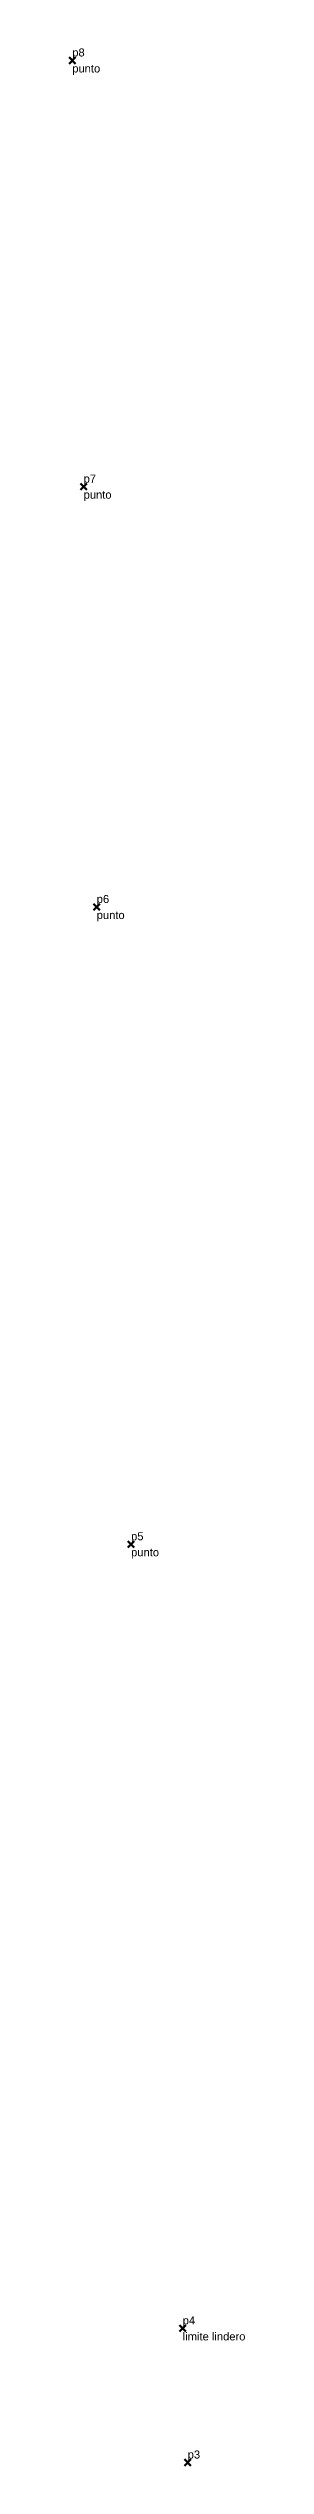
# Model space of a CAD drawing. Header units: millimetres. Extents: x 611376 to 612001, y 1322345 to 1322789.
# Drawn here: x 611989.7 to 612000.8, y 1322385.1 to 1322536.1 of the extents above; entities that cross this region are included whole.
import ezdxf

# ---------------------------------------------------------------- set-up
doc = ezdxf.new("R2010")
doc.units = ezdxf.units.MM
doc.header["$PDMODE"] = 3
doc.header["$PDSIZE"] = 0.2
for name, color, linetype, lineweight in [('limite lindero', 174, 'CONTINUOUS', 100), ('Point', 5, 'CONTINUOUS', 100), ('Point_Name', 1, 'CONTINUOUS', 100), ('punto', 174, 'CONTINUOUS', 100)]:
    doc.layers.add(name, color=color, linetype=linetype, lineweight=lineweight)
doc.styles.get("Standard").update_dxf_attribs({"font": 'arial.ttf', "width": 0.65})

msp = doc.modelspace()

# ---------------------------------------------------------------- linework, layer by layer
at = {"layer": 'limite lindero'}
msp.add_point((611996.86, 1322393.63, 69.64), dxfattribs=at)
at = {"layer": 'Point'}
msp.add_point((611997.17, 1322385.25, 69.77), dxfattribs=at)
at = {"layer": 'punto'}
for p in [(611989.95, 1322535.35, 67.78), (611990.66, 1322508.72, 67.24), (611991.48, 1322482.45, 68.25), (611993.63, 1322442.63, 68.7)]:
    msp.add_point(p, dxfattribs=at)

# ---------------------------------------------------------------- texts
at = {"layer": 'limite lindero'}
for s, p in [('p4', (611996.86, 1322393.88)), ('limite lindero', (611996.86, 1322392.88))]:
    msp.add_text(s, height=0.5, dxfattribs=at).set_placement(p)
at = {"layer": 'Point_Name'}
msp.add_text('p3', height=0.5, dxfattribs=at).set_placement((611997.17, 1322385.5))
at = {"layer": 'punto'}
for s, p in [('p8', (611989.95, 1322535.6)), ('punto', (611989.95, 1322534.6)), ('p7', (611990.66, 1322508.97)), ('punto', (611990.66, 1322507.97)), ('p6', (611991.48, 1322482.7)), ('punto', (611991.48, 1322481.7)), ('p5', (611993.63, 1322442.88)), ('punto', (611993.63, 1322441.88))]:
    msp.add_text(s, height=0.5, dxfattribs=at).set_placement(p)

doc.saveas('drawing.dxf')
